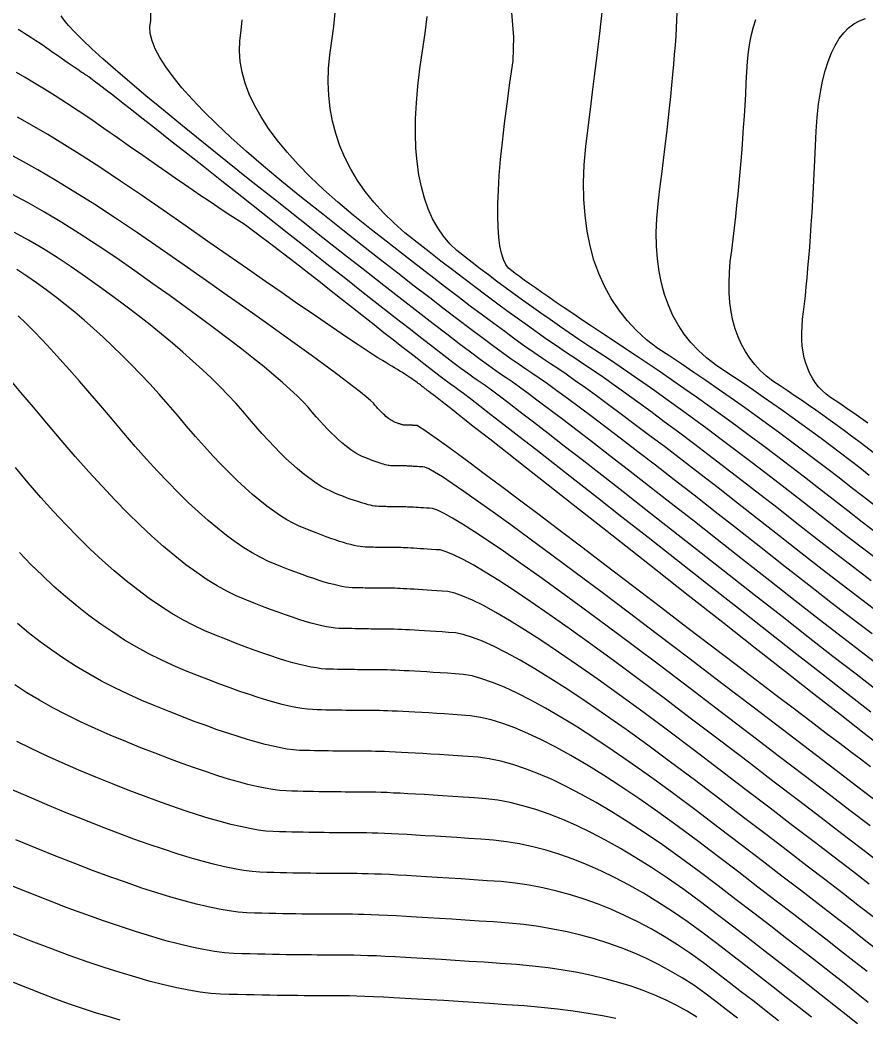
# Model space of a CAD drawing. Header units: inches. Extents: x 1412622.3 to 1412714.6, y 4931530.8 to 4931588.5.
# Drawn here: x 1412647.81 to 1412657.23, y 4931543.82 to 4931554.92 of the extents above; entities that cross this region are included whole.
import ezdxf

# ---------------------------------------------------------------- set-up
doc = ezdxf.new("R2010")
doc.units = ezdxf.units.IN
doc.header["$MEASUREMENT"] = 0

msp = doc.modelspace()

# ---------------------------------------------------------------- linework, layer by layer
for points in [[(1412657.333, 4931549.505), (1412657.198, 4931549.609), (1412657.063, 4931549.715), (1412656.928, 4931549.821), (1412656.792, 4931549.925), (1412656.657, 4931550.028), (1412656.522, 4931550.13), (1412656.387, 4931550.23), (1412656.253, 4931550.33), (1412656.118, 4931550.428), (1412655.983, 4931550.526), (1412655.849, 4931550.622), (1412655.714, 4931550.717), (1412655.58, 4931550.811), (1412655.445, 4931550.904), (1412655.311, 4931550.995), (1412655.177, 4931551.086), (1412655.043, 4931551.175), (1412654.909, 4931551.263), (1412654.785, 4931551.359), (1412654.671, 4931551.463), (1412654.567, 4931551.574), (1412654.474, 4931551.693), (1412654.39, 4931551.82), (1412654.316, 4931551.955), (1412654.253, 4931552.097), (1412654.199, 4931552.247), (1412654.156, 4931552.404), (1412654.123, 4931552.57), (1412654.099, 4931552.743), (1412654.086, 4931552.924), (1412654.083, 4931553.112), (1412654.09, 4931553.308), (1412654.107, 4931553.512), (1412654.134, 4931553.724), (1412654.16, 4931553.925), (1412654.184, 4931554.115), (1412654.206, 4931554.295), (1412654.227, 4931554.464), (1412654.246, 4931554.622), (1412654.264, 4931554.77), (1412654.28, 4931554.907), (1412654.294, 4931555.033)], [(1412657.43, 4931547.688), (1412657.205, 4931547.859), (1412656.966, 4931548.044), (1412656.711, 4931548.242), (1412656.44, 4931548.453), (1412656.155, 4931548.677), (1412655.854, 4931548.913), (1412655.569, 4931549.137), (1412655.299, 4931549.349), (1412655.045, 4931549.547), (1412654.807, 4931549.733), (1412654.584, 4931549.906), (1412654.377, 4931550.067), (1412654.186, 4931550.214), (1412654.011, 4931550.349), (1412653.851, 4931550.471), (1412653.707, 4931550.581), (1412653.578, 4931550.677), (1412653.465, 4931550.761), (1412653.368, 4931550.832), (1412653.287, 4931550.891), (1412653.221, 4931550.937), (1412653.171, 4931550.97), (1412653.106, 4931551.015), (1412653.026, 4931551.072), (1412652.932, 4931551.141), (1412652.823, 4931551.222), (1412652.699, 4931551.315), (1412652.561, 4931551.421), (1412652.408, 4931551.538), (1412652.24, 4931551.668), (1412652.058, 4931551.809), (1412651.86, 4931551.963), (1412651.648, 4931552.129), (1412651.422, 4931552.306), (1412651.18, 4931552.496), (1412650.924, 4931552.698), (1412650.653, 4931552.912), (1412650.368, 4931553.138), (1412650.1, 4931553.351), (1412649.851, 4931553.552), (1412649.619, 4931553.74), (1412649.406, 4931553.915), (1412649.211, 4931554.077), (1412649.033, 4931554.227), (1412648.874, 4931554.364), (1412648.733, 4931554.488), (1412648.61, 4931554.6), (1412648.505, 4931554.699), (1412648.418, 4931554.785), (1412648.349, 4931554.858), (1412648.299, 4931554.919), (1412648.266, 4931554.967)], [(1412657.294, 4931548.084), (1412657.072, 4931548.254), (1412656.837, 4931548.435), (1412656.589, 4931548.628), (1412656.329, 4931548.832), (1412656.055, 4931549.047), (1412655.795, 4931549.251), (1412655.547, 4931549.445), (1412655.313, 4931549.628), (1412655.091, 4931549.8), (1412654.883, 4931549.962), (1412654.687, 4931550.112), (1412654.504, 4931550.252), (1412654.334, 4931550.382), (1412654.178, 4931550.5), (1412654.034, 4931550.608), (1412653.903, 4931550.705), (1412653.785, 4931550.792), (1412653.68, 4931550.868), (1412653.587, 4931550.933), (1412653.508, 4931550.987), (1412653.442, 4931551.031), (1412653.365, 4931551.083), (1412653.278, 4931551.145), (1412653.18, 4931551.215), (1412653.071, 4931551.294), (1412652.952, 4931551.383), (1412652.822, 4931551.48), (1412652.682, 4931551.586), (1412652.531, 4931551.701), (1412652.37, 4931551.825), (1412652.198, 4931551.957), (1412652.015, 4931552.099), (1412651.822, 4931552.25), (1412651.618, 4931552.41), (1412651.404, 4931552.578), (1412651.179, 4931552.756), (1412650.943, 4931552.942), (1412650.723, 4931553.121), (1412650.519, 4931553.292), (1412650.329, 4931553.456), (1412650.155, 4931553.613), (1412649.996, 4931553.762), (1412649.853, 4931553.904), (1412649.725, 4931554.038), (1412649.612, 4931554.165), (1412649.515, 4931554.285), (1412649.433, 4931554.397), (1412649.367, 4931554.501), (1412649.315, 4931554.598), (1412649.279, 4931554.688), (1412649.259, 4931554.77), (1412649.254, 4931554.845), (1412649.264, 4931554.913), (1412649.267, 4931554.995)], [(1412657.383, 4931548.308), (1412657.179, 4931548.464), (1412656.963, 4931548.629), (1412656.738, 4931548.803), (1412656.503, 4931548.987), (1412656.257, 4931549.181), (1412656.021, 4931549.365), (1412655.796, 4931549.541), (1412655.581, 4931549.709), (1412655.376, 4931549.867), (1412655.181, 4931550.017), (1412654.997, 4931550.158), (1412654.822, 4931550.291), (1412654.658, 4931550.414), (1412654.504, 4931550.529), (1412654.361, 4931550.636), (1412654.227, 4931550.734), (1412654.104, 4931550.823), (1412653.991, 4931550.903), (1412653.888, 4931550.975), (1412653.796, 4931551.038), (1412653.713, 4931551.092), (1412653.624, 4931551.152), (1412653.529, 4931551.218), (1412653.427, 4931551.289), (1412653.319, 4931551.367), (1412653.205, 4931551.45), (1412653.084, 4931551.539), (1412652.956, 4931551.633), (1412652.822, 4931551.734), (1412652.682, 4931551.84), (1412652.535, 4931551.952), (1412652.382, 4931552.07), (1412652.222, 4931552.194), (1412652.056, 4931552.323), (1412651.884, 4931552.458), (1412651.705, 4931552.599), (1412651.519, 4931552.746), (1412651.347, 4931552.89), (1412651.187, 4931553.033), (1412651.039, 4931553.173), (1412650.904, 4931553.311), (1412650.782, 4931553.447), (1412650.673, 4931553.581), (1412650.576, 4931553.713), (1412650.492, 4931553.842), (1412650.42, 4931553.97), (1412650.361, 4931554.095), (1412650.315, 4931554.218), (1412650.281, 4931554.339), (1412650.26, 4931554.458), (1412650.252, 4931554.574), (1412650.256, 4931554.689), (1412650.273, 4931554.801), (1412650.284, 4931554.921)], [(1412657.285, 4931548.674), (1412657.09, 4931548.822), (1412656.887, 4931548.979), (1412656.676, 4931549.143), (1412656.458, 4931549.314), (1412656.248, 4931549.479), (1412656.044, 4931549.638), (1412655.849, 4931549.789), (1412655.66, 4931549.934), (1412655.48, 4931550.072), (1412655.306, 4931550.204), (1412655.141, 4931550.329), (1412654.982, 4931550.447), (1412654.831, 4931550.559), (1412654.688, 4931550.664), (1412654.552, 4931550.762), (1412654.424, 4931550.853), (1412654.303, 4931550.938), (1412654.189, 4931551.016), (1412654.083, 4931551.088), (1412653.984, 4931551.153), (1412653.883, 4931551.22), (1412653.78, 4931551.291), (1412653.675, 4931551.363), (1412653.567, 4931551.439), (1412653.457, 4931551.517), (1412653.345, 4931551.598), (1412653.23, 4931551.681), (1412653.113, 4931551.767), (1412652.994, 4931551.856), (1412652.872, 4931551.947), (1412652.749, 4931552.041), (1412652.623, 4931552.137), (1412652.494, 4931552.236), (1412652.363, 4931552.338), (1412652.23, 4931552.443), (1412652.095, 4931552.55), (1412651.97, 4931552.66), (1412651.854, 4931552.773), (1412651.749, 4931552.89), (1412651.653, 4931553.009), (1412651.568, 4931553.132), (1412651.492, 4931553.258), (1412651.426, 4931553.387), (1412651.371, 4931553.519), (1412651.325, 4931553.654), (1412651.289, 4931553.793), (1412651.263, 4931553.934), (1412651.247, 4931554.079), (1412651.241, 4931554.227), (1412651.245, 4931554.378), (1412651.258, 4931554.532), (1412651.282, 4931554.689), (1412651.301, 4931554.847), (1412651.316, 4931555.004)], [(1412657.391, 4931548.883), (1412657.216, 4931549.016), (1412657.036, 4931549.154), (1412656.85, 4931549.298), (1412656.66, 4931549.448), (1412656.474, 4931549.593), (1412656.293, 4931549.734), (1412656.117, 4931549.87), (1412655.945, 4931550.001), (1412655.778, 4931550.128), (1412655.616, 4931550.25), (1412655.459, 4931550.367), (1412655.306, 4931550.48), (1412655.158, 4931550.588), (1412655.015, 4931550.691), (1412654.877, 4931550.79), (1412654.743, 4931550.884), (1412654.614, 4931550.974), (1412654.49, 4931551.058), (1412654.37, 4931551.139), (1412654.256, 4931551.214), (1412654.143, 4931551.289), (1412654.032, 4931551.364), (1412653.922, 4931551.438), (1412653.815, 4931551.511), (1412653.71, 4931551.584), (1412653.606, 4931551.657), (1412653.504, 4931551.728), (1412653.404, 4931551.8), (1412653.306, 4931551.871), (1412653.21, 4931551.941), (1412653.115, 4931552.011), (1412653.023, 4931552.081), (1412652.932, 4931552.15), (1412652.843, 4931552.218), (1412652.756, 4931552.286), (1412652.671, 4931552.353), (1412652.593, 4931552.429), (1412652.522, 4931552.514), (1412652.459, 4931552.606), (1412652.403, 4931552.707), (1412652.354, 4931552.817), (1412652.312, 4931552.935), (1412652.277, 4931553.061), (1412652.25, 4931553.196), (1412652.23, 4931553.339), (1412652.217, 4931553.491), (1412652.211, 4931553.651), (1412652.213, 4931553.82), (1412652.222, 4931553.997), (1412652.238, 4931554.182), (1412652.261, 4931554.376), (1412652.291, 4931554.578), (1412652.318, 4931554.772), (1412652.342, 4931554.959)], [(1412657.342, 4931549.209), (1412657.185, 4931549.329), (1412657.024, 4931549.453), (1412656.861, 4931549.582), (1412656.7, 4931549.707), (1412656.541, 4931549.83), (1412656.385, 4931549.95), (1412656.23, 4931550.068), (1412656.077, 4931550.183), (1412655.926, 4931550.295), (1412655.777, 4931550.405), (1412655.63, 4931550.512), (1412655.485, 4931550.617), (1412655.342, 4931550.719), (1412655.201, 4931550.818), (1412655.062, 4931550.915), (1412654.925, 4931551.009), (1412654.791, 4931551.1), (1412654.658, 4931551.189), (1412654.527, 4931551.275), (1412654.402, 4931551.358), (1412654.283, 4931551.437), (1412654.17, 4931551.512), (1412654.063, 4931551.583), (1412653.962, 4931551.651), (1412653.867, 4931551.715), (1412653.778, 4931551.776), (1412653.695, 4931551.833), (1412653.618, 4931551.886), (1412653.547, 4931551.936), (1412653.482, 4931551.982), (1412653.423, 4931552.024), (1412653.37, 4931552.063), (1412653.323, 4931552.098), (1412653.282, 4931552.13), (1412653.247, 4931552.157), (1412653.216, 4931552.199), (1412653.19, 4931552.254), (1412653.169, 4931552.323), (1412653.152, 4931552.405), (1412653.139, 4931552.502), (1412653.131, 4931552.612), (1412653.128, 4931552.736), (1412653.129, 4931552.873), (1412653.135, 4931553.024), (1412653.145, 4931553.189), (1412653.159, 4931553.368), (1412653.179, 4931553.56), (1412653.202, 4931553.766), (1412653.231, 4931553.986), (1412653.263, 4931554.219), (1412653.301, 4931554.466), (1412653.308, 4931554.728), (1412653.285, 4931555.003)], [(1412657.264, 4931549.849), (1412657.157, 4931549.933), (1412657.049, 4931550.016), (1412656.942, 4931550.098), (1412656.834, 4931550.179), (1412656.727, 4931550.259), (1412656.619, 4931550.338), (1412656.512, 4931550.416), (1412656.405, 4931550.494), (1412656.298, 4931550.57), (1412656.191, 4931550.646), (1412656.084, 4931550.721), (1412655.977, 4931550.795), (1412655.87, 4931550.868), (1412655.763, 4931550.94), (1412655.657, 4931551.011), (1412655.55, 4931551.081), (1412655.451, 4931551.157), (1412655.361, 4931551.24), (1412655.278, 4931551.328), (1412655.203, 4931551.423), (1412655.137, 4931551.524), (1412655.078, 4931551.631), (1412655.028, 4931551.744), (1412654.985, 4931551.864), (1412654.951, 4931551.989), (1412654.924, 4931552.121), (1412654.906, 4931552.259), (1412654.895, 4931552.402), (1412654.893, 4931552.553), (1412654.898, 4931552.709), (1412654.912, 4931552.871), (1412654.933, 4931553.04), (1412654.954, 4931553.203), (1412654.973, 4931553.36), (1412654.991, 4931553.513), (1412655.009, 4931553.659), (1412655.024, 4931553.801), (1412655.039, 4931553.937), (1412655.053, 4931554.068), (1412655.066, 4931554.193), (1412655.077, 4931554.313), (1412655.087, 4931554.427), (1412655.097, 4931554.536), (1412655.105, 4931554.64), (1412655.112, 4931554.738), (1412655.118, 4931554.831), (1412655.122, 4931554.919), (1412655.126, 4931555.001)], [(1412657.306, 4931550.106), (1412657.226, 4931550.167), (1412657.146, 4931550.228), (1412657.066, 4931550.287), (1412656.986, 4931550.346), (1412656.907, 4931550.405), (1412656.827, 4931550.462), (1412656.747, 4931550.519), (1412656.668, 4931550.575), (1412656.588, 4931550.631), (1412656.509, 4931550.686), (1412656.429, 4931550.74), (1412656.35, 4931550.794), (1412656.27, 4931550.846), (1412656.191, 4931550.899), (1412656.118, 4931550.955), (1412656.05, 4931551.017), (1412655.989, 4931551.083), (1412655.933, 4931551.153), (1412655.884, 4931551.228), (1412655.84, 4931551.308), (1412655.803, 4931551.392), (1412655.771, 4931551.481), (1412655.745, 4931551.574), (1412655.726, 4931551.672), (1412655.712, 4931551.774), (1412655.704, 4931551.881), (1412655.702, 4931551.993), (1412655.706, 4931552.109), (1412655.716, 4931552.23), (1412655.733, 4931552.355), (1412655.748, 4931552.48), (1412655.763, 4931552.605), (1412655.777, 4931552.73), (1412655.79, 4931552.855), (1412655.803, 4931552.979), (1412655.815, 4931553.104), (1412655.826, 4931553.228), (1412655.837, 4931553.352), (1412655.847, 4931553.477), (1412655.857, 4931553.601), (1412655.865, 4931553.724), (1412655.873, 4931553.848), (1412655.881, 4931553.972), (1412655.888, 4931554.095), (1412655.894, 4931554.218), (1412655.899, 4931554.342), (1412655.908, 4931554.457), (1412655.92, 4931554.565), (1412655.935, 4931554.666), (1412655.953, 4931554.759), (1412655.974, 4931554.845), (1412655.999, 4931554.924)], [(1412657.249, 4931550.43), (1412657.196, 4931550.468), (1412657.144, 4931550.505), (1412657.092, 4931550.541), (1412657.04, 4931550.577), (1412656.988, 4931550.612), (1412656.936, 4931550.648), (1412656.884, 4931550.682), (1412656.832, 4931550.716), (1412656.784, 4931550.754), (1412656.74, 4931550.794), (1412656.7, 4931550.837), (1412656.663, 4931550.883), (1412656.631, 4931550.932), (1412656.602, 4931550.984), (1412656.578, 4931551.04), (1412656.557, 4931551.098), (1412656.54, 4931551.159), (1412656.527, 4931551.223), (1412656.518, 4931551.29), (1412656.513, 4931551.36), (1412656.512, 4931551.433), (1412656.515, 4931551.509), (1412656.521, 4931551.588), (1412656.532, 4931551.671), (1412656.542, 4931551.758), (1412656.552, 4931551.85), (1412656.562, 4931551.948), (1412656.572, 4931552.05), (1412656.581, 4931552.158), (1412656.59, 4931552.271), (1412656.6, 4931552.389), (1412656.608, 4931552.512), (1412656.617, 4931552.64), (1412656.626, 4931552.774), (1412656.634, 4931552.912), (1412656.642, 4931553.056), (1412656.65, 4931553.205), (1412656.657, 4931553.359), (1412656.665, 4931553.518), (1412656.672, 4931553.682), (1412656.684, 4931553.836), (1412656.699, 4931553.981), (1412656.719, 4931554.115), (1412656.744, 4931554.239), (1412656.772, 4931554.354), (1412656.805, 4931554.458), (1412656.842, 4931554.553), (1412656.884, 4931554.637), (1412656.929, 4931554.712), (1412656.979, 4931554.776), (1412657.033, 4931554.831), (1412657.092, 4931554.875), (1412657.154, 4931554.91), (1412657.221, 4931554.935)], [(1412657.355, 4931547.451), (1412657.116, 4931547.635), (1412656.859, 4931547.834), (1412656.584, 4931548.049), (1412656.292, 4931548.278), (1412655.981, 4931548.521), (1412655.652, 4931548.78), (1412655.342, 4931549.024), (1412655.05, 4931549.252), (1412654.777, 4931549.467), (1412654.522, 4931549.666), (1412654.286, 4931549.851), (1412654.068, 4931550.021), (1412653.868, 4931550.176), (1412653.687, 4931550.316), (1412653.524, 4931550.442), (1412653.379, 4931550.553), (1412653.253, 4931550.649), (1412653.146, 4931550.73), (1412653.057, 4931550.797), (1412652.986, 4931550.849), (1412652.933, 4931550.886), (1412652.9, 4931550.908), (1412652.852, 4931550.942), (1412652.791, 4931550.986), (1412652.716, 4931551.041), (1412652.628, 4931551.108), (1412652.526, 4931551.185), (1412652.411, 4931551.274), (1412652.282, 4931551.373), (1412652.14, 4931551.484), (1412651.984, 4931551.605), (1412651.814, 4931551.738), (1412651.631, 4931551.881), (1412651.435, 4931552.036), (1412651.224, 4931552.201), (1412651.001, 4931552.378), (1412650.763, 4931552.565), (1412650.512, 4931552.764), (1412650.277, 4931552.95), (1412650.056, 4931553.124), (1412649.851, 4931553.287), (1412649.661, 4931553.437), (1412649.486, 4931553.574), (1412649.327, 4931553.7), (1412649.182, 4931553.814), (1412649.053, 4931553.915), (1412648.939, 4931554.004), (1412648.841, 4931554.082), (1412648.757, 4931554.147), (1412648.689, 4931554.199), (1412648.636, 4931554.24), (1412648.598, 4931554.269), (1412648.576, 4931554.285), (1412648.569, 4931554.289), (1412648.559, 4931554.296), (1412648.546, 4931554.304), (1412648.53, 4931554.314), (1412648.512, 4931554.326), (1412648.491, 4931554.34), (1412648.467, 4931554.356), (1412648.441, 4931554.374), (1412648.412, 4931554.394), (1412648.38, 4931554.416), (1412648.345, 4931554.44), (1412648.308, 4931554.466), (1412648.268, 4931554.494), (1412648.225, 4931554.523), (1412648.18, 4931554.555), (1412648.132, 4931554.589), (1412648.081, 4931554.624), (1412648.032, 4931554.658), (1412647.986, 4931554.689), (1412647.942, 4931554.718), (1412647.9, 4931554.745), (1412647.861, 4931554.77), (1412647.824, 4931554.793), (1412647.789, 4931554.813)], [(1412657.281, 4931547.213), (1412657.027, 4931547.411), (1412656.753, 4931547.625), (1412656.458, 4931547.855), (1412656.143, 4931548.102), (1412655.807, 4931548.366), (1412655.451, 4931548.646), (1412655.116, 4931548.91), (1412654.802, 4931549.156), (1412654.509, 4931549.386), (1412654.238, 4931549.599), (1412653.987, 4931549.796), (1412653.758, 4931549.975), (1412653.55, 4931550.138), (1412653.363, 4931550.284), (1412653.197, 4931550.413), (1412653.052, 4931550.525), (1412652.929, 4931550.621), (1412652.826, 4931550.7), (1412652.745, 4931550.762), (1412652.685, 4931550.807), (1412652.646, 4931550.836), (1412652.628, 4931550.847), (1412652.603, 4931550.865), (1412652.571, 4931550.888), (1412652.532, 4931550.917), (1412652.486, 4931550.952), (1412652.433, 4931550.992), (1412652.373, 4931551.039), (1412652.305, 4931551.091), (1412652.23, 4931551.149), (1412652.149, 4931551.212), (1412652.06, 4931551.282), (1412651.964, 4931551.357), (1412651.861, 4931551.438), (1412651.751, 4931551.524), (1412651.634, 4931551.617), (1412651.509, 4931551.715), (1412651.378, 4931551.819), (1412651.253, 4931551.917), (1412651.136, 4931552.01), (1412651.025, 4931552.097), (1412650.921, 4931552.178), (1412650.823, 4931552.254), (1412650.733, 4931552.323), (1412650.65, 4931552.388), (1412650.573, 4931552.446), (1412650.503, 4931552.499), (1412650.44, 4931552.546), (1412650.384, 4931552.587), (1412650.335, 4931552.623), (1412650.292, 4931552.653), (1412650.257, 4931552.677), (1412650.228, 4931552.695), (1412650.206, 4931552.708), (1412650.176, 4931552.727), (1412650.137, 4931552.751), (1412650.091, 4931552.782), (1412650.036, 4931552.818), (1412649.973, 4931552.86), (1412649.902, 4931552.908), (1412649.823, 4931552.962), (1412649.736, 4931553.022), (1412649.64, 4931553.088), (1412649.536, 4931553.16), (1412649.425, 4931553.237), (1412649.304, 4931553.321), (1412649.176, 4931553.41), (1412649.04, 4931553.505), (1412648.895, 4931553.606), (1412648.742, 4931553.713), (1412648.596, 4931553.814), (1412648.457, 4931553.907), (1412648.325, 4931553.995), (1412648.2, 4931554.076), (1412648.082, 4931554.15), (1412647.971, 4931554.218), (1412647.867, 4931554.28), (1412647.77, 4931554.335)], [(1412657.453, 4931546.785), (1412657.207, 4931546.976), (1412656.938, 4931547.187), (1412656.646, 4931547.415), (1412656.332, 4931547.662), (1412655.994, 4931547.927), (1412655.633, 4931548.211), (1412655.249, 4931548.513), (1412654.889, 4931548.796), (1412654.553, 4931549.06), (1412654.241, 4931549.306), (1412653.953, 4931549.532), (1412653.689, 4931549.74), (1412653.448, 4931549.929), (1412653.232, 4931550.1), (1412653.039, 4931550.251), (1412652.87, 4931550.384), (1412652.725, 4931550.498), (1412652.604, 4931550.593), (1412652.507, 4931550.669), (1412652.434, 4931550.727), (1412652.384, 4931550.765), (1412652.359, 4931550.785), (1412652.357, 4931550.786), (1412652.355, 4931550.788), (1412652.352, 4931550.79), (1412652.348, 4931550.792), (1412652.344, 4931550.796), (1412652.339, 4931550.799), (1412652.334, 4931550.804), (1412652.328, 4931550.808), (1412652.321, 4931550.814), (1412652.314, 4931550.819), (1412652.305, 4931550.826), (1412652.297, 4931550.832), (1412652.287, 4931550.84), (1412652.277, 4931550.848), (1412652.267, 4931550.856), (1412652.255, 4931550.865), (1412652.243, 4931550.874), (1412652.23, 4931550.885), (1412652.215, 4931550.896), (1412652.198, 4931550.907), (1412652.18, 4931550.92), (1412652.161, 4931550.933), (1412652.139, 4931550.947), (1412652.117, 4931550.961), (1412652.093, 4931550.977), (1412652.067, 4931550.993), (1412652.039, 4931551.01), (1412652.011, 4931551.028), (1412651.98, 4931551.046), (1412651.948, 4931551.065), (1412651.915, 4931551.085), (1412651.88, 4931551.105), (1412651.843, 4931551.127), (1412651.793, 4931551.158), (1412651.729, 4931551.199), (1412651.652, 4931551.25), (1412651.561, 4931551.31), (1412651.456, 4931551.381), (1412651.337, 4931551.461), (1412651.205, 4931551.551), (1412651.06, 4931551.651), (1412650.9, 4931551.76), (1412650.727, 4931551.88), (1412650.541, 4931552.009), (1412650.341, 4931552.148), (1412650.127, 4931552.297), (1412649.899, 4931552.455), (1412649.658, 4931552.624), (1412649.403, 4931552.802), (1412649.16, 4931552.969), (1412648.929, 4931553.126), (1412648.709, 4931553.272), (1412648.5, 4931553.406), (1412648.304, 4931553.531), (1412648.119, 4931553.644), (1412647.945, 4931553.746), (1412647.783, 4931553.838)], [(1412657.277, 4931546.605), (1412657.181, 4931546.677), (1412657.067, 4931546.763), (1412656.935, 4931546.863), (1412656.785, 4931546.977), (1412656.617, 4931547.104), (1412656.431, 4931547.245), (1412656.228, 4931547.4), (1412656.006, 4931547.569), (1412655.766, 4931547.751), (1412655.509, 4931547.947), (1412655.233, 4931548.157), (1412654.94, 4931548.381), (1412654.628, 4931548.618), (1412654.336, 4931548.841), (1412654.062, 4931549.049), (1412653.807, 4931549.242), (1412653.572, 4931549.42), (1412653.355, 4931549.583), (1412653.157, 4931549.732), (1412652.978, 4931549.866), (1412652.819, 4931549.985), (1412652.678, 4931550.089), (1412652.556, 4931550.178), (1412652.453, 4931550.253), (1412652.369, 4931550.313), (1412652.304, 4931550.358), (1412652.258, 4931550.388), (1412652.231, 4931550.403), (1412652.223, 4931550.404), (1412652.215, 4931550.404), (1412652.208, 4931550.405), (1412652.201, 4931550.405), (1412652.194, 4931550.406), (1412652.188, 4931550.406), (1412652.182, 4931550.406), (1412652.177, 4931550.407), (1412652.171, 4931550.407), (1412652.167, 4931550.407), (1412652.162, 4931550.407), (1412652.158, 4931550.407), (1412652.154, 4931550.408), (1412652.151, 4931550.408), (1412652.148, 4931550.408), (1412652.145, 4931550.408), (1412652.143, 4931550.408), (1412652.141, 4931550.408), (1412652.138, 4931550.408), (1412652.136, 4931550.408), (1412652.133, 4931550.408), (1412652.13, 4931550.408), (1412652.127, 4931550.408), (1412652.124, 4931550.408), (1412652.121, 4931550.408), (1412652.118, 4931550.408), (1412652.115, 4931550.408), (1412652.111, 4931550.408), (1412652.108, 4931550.408), (1412652.104, 4931550.408), (1412652.1, 4931550.408), (1412652.096, 4931550.408), (1412652.092, 4931550.408), (1412652.088, 4931550.409), (1412652.083, 4931550.41), (1412652.077, 4931550.41), (1412652.072, 4931550.412), (1412652.065, 4931550.413), (1412652.059, 4931550.415), (1412652.052, 4931550.417), (1412652.044, 4931550.419), (1412652.037, 4931550.422), (1412652.028, 4931550.425), (1412652.02, 4931550.428), (1412652.01, 4931550.431), (1412652.001, 4931550.435), (1412651.991, 4931550.439), (1412651.98, 4931550.443), (1412651.97, 4931550.447), (1412651.958, 4931550.453), (1412651.947, 4931550.459), (1412651.935, 4931550.467), (1412651.922, 4931550.475), (1412651.91, 4931550.484), (1412651.896, 4931550.495), (1412651.883, 4931550.506), (1412651.869, 4931550.519), (1412651.855, 4931550.532), (1412651.84, 4931550.546), (1412651.825, 4931550.562), (1412651.809, 4931550.578), (1412651.794, 4931550.595), (1412651.777, 4931550.614), (1412651.761, 4931550.633), (1412651.744, 4931550.653), (1412651.711, 4931550.684), (1412651.663, 4931550.725), (1412651.6, 4931550.776), (1412651.521, 4931550.837), (1412651.427, 4931550.909), (1412651.317, 4931550.991), (1412651.192, 4931551.083), (1412651.052, 4931551.186), (1412650.896, 4931551.298), (1412650.724, 4931551.421), (1412650.537, 4931551.555), (1412650.335, 4931551.699), (1412650.117, 4931551.852), (1412649.884, 4931552.017), (1412649.635, 4931552.191), (1412649.371, 4931552.376), (1412649.117, 4931552.55), (1412648.874, 4931552.712), (1412648.641, 4931552.864), (1412648.419, 4931553.004), (1412648.207, 4931553.133), (1412648.006, 4931553.251), (1412647.815, 4931553.358), (1412647.635, 4931553.454)], [(1412657.371, 4931546.2), (1412657.136, 4931546.379), (1412656.879, 4931546.575), (1412656.599, 4931546.789), (1412656.297, 4931547.02), (1412655.972, 4931547.267), (1412655.624, 4931547.532), (1412655.254, 4931547.814), (1412654.906, 4931548.079), (1412654.579, 4931548.326), (1412654.274, 4931548.556), (1412653.991, 4931548.768), (1412653.73, 4931548.962), (1412653.49, 4931549.139), (1412653.273, 4931549.298), (1412653.077, 4931549.44), (1412652.903, 4931549.564), (1412652.751, 4931549.671), (1412652.62, 4931549.76), (1412652.511, 4931549.832), (1412652.425, 4931549.886), (1412652.359, 4931549.923), (1412652.316, 4931549.942), (1412652.294, 4931549.943), (1412652.274, 4931549.944), (1412652.254, 4931549.946), (1412652.236, 4931549.947), (1412652.218, 4931549.948), (1412652.201, 4931549.949), (1412652.186, 4931549.95), (1412652.171, 4931549.951), (1412652.157, 4931549.952), (1412652.144, 4931549.952), (1412652.132, 4931549.953), (1412652.122, 4931549.953), (1412652.112, 4931549.954), (1412652.103, 4931549.954), (1412652.095, 4931549.954), (1412652.088, 4931549.954), (1412652.082, 4931549.954), (1412652.076, 4931549.954), (1412652.069, 4931549.954), (1412652.062, 4931549.954), (1412652.055, 4931549.954), (1412652.048, 4931549.954), (1412652.04, 4931549.954), (1412652.032, 4931549.954), (1412652.023, 4931549.954), (1412652.015, 4931549.955), (1412652.006, 4931549.955), (1412651.996, 4931549.955), (1412651.987, 4931549.955), (1412651.977, 4931549.955), (1412651.967, 4931549.955), (1412651.956, 4931549.956), (1412651.945, 4931549.956), (1412651.934, 4931549.957), (1412651.92, 4931549.959), (1412651.906, 4931549.961), (1412651.891, 4931549.964), (1412651.875, 4931549.968), (1412651.857, 4931549.973), (1412651.838, 4931549.978), (1412651.818, 4931549.984), (1412651.797, 4931549.991), (1412651.775, 4931549.999), (1412651.752, 4931550.007), (1412651.728, 4931550.016), (1412651.702, 4931550.026), (1412651.676, 4931550.036), (1412651.648, 4931550.047), (1412651.619, 4931550.059), (1412651.589, 4931550.074), (1412651.558, 4931550.091), (1412651.526, 4931550.111), (1412651.493, 4931550.133), (1412651.459, 4931550.159), (1412651.424, 4931550.186), (1412651.388, 4931550.217), (1412651.351, 4931550.25), (1412651.313, 4931550.285), (1412651.273, 4931550.324), (1412651.233, 4931550.365), (1412651.192, 4931550.408), (1412651.15, 4931550.454), (1412651.106, 4931550.503), (1412651.062, 4931550.554), (1412651.017, 4931550.609), (1412650.961, 4931550.669), (1412650.895, 4931550.734), (1412650.818, 4931550.806), (1412650.731, 4931550.884), (1412650.634, 4931550.967), (1412650.526, 4931551.057), (1412650.408, 4931551.152), (1412650.279, 4931551.253), (1412650.14, 4931551.36), (1412649.991, 4931551.473), (1412649.831, 4931551.592), (1412649.661, 4931551.716), (1412649.48, 4931551.847), (1412649.289, 4931551.983), (1412649.087, 4931552.126), (1412648.876, 4931552.274), (1412648.669, 4931552.413), (1412648.468, 4931552.544), (1412648.273, 4931552.666), (1412648.083, 4931552.78), (1412647.899, 4931552.884), (1412647.72, 4931552.98)], [(1412657.272, 4931545.947), (1412657.048, 4931546.119), (1412656.803, 4931546.306), (1412656.537, 4931546.509), (1412656.251, 4931546.727), (1412655.945, 4931546.961), (1412655.618, 4931547.21), (1412655.27, 4931547.475), (1412654.942, 4931547.724), (1412654.634, 4931547.956), (1412654.345, 4931548.172), (1412654.075, 4931548.371), (1412653.826, 4931548.554), (1412653.595, 4931548.72), (1412653.384, 4931548.87), (1412653.193, 4931549.004), (1412653.021, 4931549.121), (1412652.869, 4931549.222), (1412652.736, 4931549.306), (1412652.623, 4931549.374), (1412652.53, 4931549.426), (1412652.456, 4931549.461), (1412652.401, 4931549.48), (1412652.366, 4931549.483), (1412652.333, 4931549.485), (1412652.301, 4931549.487), (1412652.27, 4931549.489), (1412652.242, 4931549.491), (1412652.215, 4931549.492), (1412652.189, 4931549.494), (1412652.165, 4931549.495), (1412652.143, 4931549.496), (1412652.122, 4931549.497), (1412652.103, 4931549.498), (1412652.085, 4931549.499), (1412652.069, 4931549.5), (1412652.055, 4931549.5), (1412652.042, 4931549.5), (1412652.03, 4931549.5), (1412652.021, 4931549.5), (1412652.01, 4931549.5), (1412652, 4931549.5), (1412651.989, 4931549.5), (1412651.977, 4931549.5), (1412651.965, 4931549.5), (1412651.952, 4931549.501), (1412651.939, 4931549.501), (1412651.925, 4931549.501), (1412651.911, 4931549.501), (1412651.897, 4931549.501), (1412651.882, 4931549.502), (1412651.866, 4931549.502), (1412651.85, 4931549.502), (1412651.833, 4931549.503), (1412651.816, 4931549.503), (1412651.799, 4931549.503), (1412651.779, 4931549.505), (1412651.758, 4931549.508), (1412651.735, 4931549.512), (1412651.71, 4931549.517), (1412651.684, 4931549.523), (1412651.655, 4931549.531), (1412651.625, 4931549.54), (1412651.592, 4931549.55), (1412651.558, 4931549.561), (1412651.522, 4931549.573), (1412651.485, 4931549.586), (1412651.445, 4931549.601), (1412651.404, 4931549.617), (1412651.36, 4931549.634), (1412651.315, 4931549.652), (1412651.268, 4931549.672), (1412651.22, 4931549.695), (1412651.169, 4931549.723), (1412651.117, 4931549.755), (1412651.064, 4931549.792), (1412651.008, 4931549.833), (1412650.951, 4931549.878), (1412650.893, 4931549.927), (1412650.832, 4931549.981), (1412650.77, 4931550.039), (1412650.707, 4931550.101), (1412650.641, 4931550.167), (1412650.574, 4931550.238), (1412650.506, 4931550.313), (1412650.435, 4931550.392), (1412650.363, 4931550.476), (1412650.289, 4931550.564), (1412650.21, 4931550.653), (1412650.126, 4931550.744), (1412650.036, 4931550.836), (1412649.941, 4931550.93), (1412649.84, 4931551.026), (1412649.734, 4931551.122), (1412649.623, 4931551.221), (1412649.507, 4931551.32), (1412649.385, 4931551.422), (1412649.257, 4931551.524), (1412649.124, 4931551.628), (1412648.986, 4931551.734), (1412648.843, 4931551.841), (1412648.694, 4931551.95), (1412648.54, 4931552.06), (1412648.38, 4931552.172), (1412648.221, 4931552.277), (1412648.063, 4931552.376), (1412647.905, 4931552.469), (1412647.747, 4931552.555)], [(1412657.369, 4931545.544), (1412657.174, 4931545.695), (1412656.959, 4931545.859), (1412656.727, 4931546.037), (1412656.475, 4931546.229), (1412656.206, 4931546.435), (1412655.918, 4931546.655), (1412655.611, 4931546.889), (1412655.286, 4931547.136), (1412654.979, 4931547.369), (1412654.689, 4931547.586), (1412654.415, 4931547.787), (1412654.16, 4931547.974), (1412653.921, 4931548.145), (1412653.7, 4931548.301), (1412653.496, 4931548.442), (1412653.309, 4931548.568), (1412653.14, 4931548.678), (1412652.988, 4931548.773), (1412652.853, 4931548.852), (1412652.735, 4931548.917), (1412652.635, 4931548.966), (1412652.552, 4931549), (1412652.486, 4931549.019), (1412652.438, 4931549.022), (1412652.391, 4931549.025), (1412652.347, 4931549.028), (1412652.305, 4931549.031), (1412652.265, 4931549.033), (1412652.228, 4931549.036), (1412652.193, 4931549.038), (1412652.159, 4931549.039), (1412652.128, 4931549.041), (1412652.1, 4931549.043), (1412652.073, 4931549.044), (1412652.049, 4931549.045), (1412652.026, 4931549.046), (1412652.006, 4931549.046), (1412651.988, 4931549.046), (1412651.973, 4931549.047), (1412651.959, 4931549.046), (1412651.945, 4931549.046), (1412651.93, 4931549.046), (1412651.915, 4931549.046), (1412651.899, 4931549.047), (1412651.882, 4931549.047), (1412651.864, 4931549.047), (1412651.846, 4931549.047), (1412651.827, 4931549.047), (1412651.808, 4931549.048), (1412651.788, 4931549.048), (1412651.767, 4931549.048), (1412651.745, 4931549.049), (1412651.723, 4931549.049), (1412651.7, 4931549.05), (1412651.676, 4931549.05), (1412651.652, 4931549.051), (1412651.625, 4931549.053), (1412651.596, 4931549.057), (1412651.564, 4931549.063), (1412651.53, 4931549.07), (1412651.493, 4931549.079), (1412651.453, 4931549.089), (1412651.411, 4931549.101), (1412651.366, 4931549.115), (1412651.319, 4931549.13), (1412651.27, 4931549.147), (1412651.217, 4931549.166), (1412651.162, 4931549.186), (1412651.105, 4931549.208), (1412651.045, 4931549.232), (1412650.983, 4931549.257), (1412650.918, 4931549.284), (1412650.85, 4931549.316), (1412650.781, 4931549.355), (1412650.709, 4931549.4), (1412650.634, 4931549.45), (1412650.558, 4931549.507), (1412650.479, 4931549.569), (1412650.398, 4931549.638), (1412650.314, 4931549.712), (1412650.228, 4931549.792), (1412650.14, 4931549.878), (1412650.05, 4931549.97), (1412649.957, 4931550.068), (1412649.862, 4931550.172), (1412649.764, 4931550.282), (1412649.664, 4931550.398), (1412649.562, 4931550.519), (1412649.46, 4931550.638), (1412649.357, 4931550.754), (1412649.254, 4931550.867), (1412649.151, 4931550.977), (1412649.047, 4931551.084), (1412648.943, 4931551.188), (1412648.839, 4931551.289), (1412648.734, 4931551.388), (1412648.629, 4931551.483), (1412648.524, 4931551.576), (1412648.418, 4931551.665), (1412648.312, 4931551.752), (1412648.206, 4931551.836), (1412648.099, 4931551.917), (1412647.992, 4931551.994), (1412647.885, 4931552.069), (1412647.773, 4931552.141)], [(1412657.263, 4931545.298), (1412657.075, 4931545.442), (1412656.871, 4931545.599), (1412656.65, 4931545.768), (1412656.414, 4931545.949), (1412656.16, 4931546.143), (1412655.891, 4931546.349), (1412655.605, 4931546.567), (1412655.303, 4931546.797), (1412655.016, 4931547.013), (1412654.743, 4931547.215), (1412654.486, 4931547.403), (1412654.244, 4931547.577), (1412654.017, 4931547.737), (1412653.805, 4931547.883), (1412653.608, 4931548.014), (1412653.425, 4931548.131), (1412653.258, 4931548.235), (1412653.106, 4931548.324), (1412652.969, 4931548.399), (1412652.847, 4931548.459), (1412652.74, 4931548.506), (1412652.648, 4931548.539), (1412652.571, 4931548.557), (1412652.509, 4931548.561), (1412652.45, 4931548.565), (1412652.394, 4931548.569), (1412652.34, 4931548.573), (1412652.289, 4931548.576), (1412652.241, 4931548.579), (1412652.196, 4931548.581), (1412652.154, 4931548.584), (1412652.114, 4931548.586), (1412652.077, 4931548.588), (1412652.043, 4931548.589), (1412652.012, 4931548.591), (1412651.984, 4931548.592), (1412651.958, 4931548.592), (1412651.935, 4931548.593), (1412651.915, 4931548.593), (1412651.898, 4931548.593), (1412651.88, 4931548.593), (1412651.861, 4931548.593), (1412651.841, 4931548.593), (1412651.821, 4931548.593), (1412651.799, 4931548.593), (1412651.777, 4931548.593), (1412651.754, 4931548.593), (1412651.729, 4931548.594), (1412651.704, 4931548.594), (1412651.679, 4931548.595), (1412651.652, 4931548.595), (1412651.624, 4931548.596), (1412651.596, 4931548.596), (1412651.567, 4931548.597), (1412651.537, 4931548.598), (1412651.506, 4931548.598), (1412651.471, 4931548.601), (1412651.434, 4931548.606), (1412651.393, 4931548.613), (1412651.349, 4931548.622), (1412651.302, 4931548.634), (1412651.251, 4931548.647), (1412651.197, 4931548.662), (1412651.14, 4931548.68), (1412651.08, 4931548.7), (1412651.017, 4931548.721), (1412650.95, 4931548.745), (1412650.88, 4931548.771), (1412650.806, 4931548.799), (1412650.73, 4931548.829), (1412650.65, 4931548.861), (1412650.567, 4931548.896), (1412650.481, 4931548.938), (1412650.392, 4931548.987), (1412650.3, 4931549.044), (1412650.205, 4931549.109), (1412650.107, 4931549.181), (1412650.006, 4931549.261), (1412649.903, 4931549.348), (1412649.796, 4931549.443), (1412649.686, 4931549.545), (1412649.573, 4931549.655), (1412649.458, 4931549.773), (1412649.339, 4931549.898), (1412649.218, 4931550.031), (1412649.093, 4931550.171), (1412648.966, 4931550.319), (1412648.835, 4931550.475), (1412648.709, 4931550.623), (1412648.588, 4931550.764), (1412648.472, 4931550.897), (1412648.361, 4931551.023), (1412648.254, 4931551.142), (1412648.152, 4931551.254), (1412648.054, 4931551.358), (1412647.962, 4931551.455), (1412647.874, 4931551.545), (1412647.79, 4931551.627)], [(1412657.321, 4931544.923), (1412657.156, 4931545.051), (1412656.976, 4931545.189), (1412656.782, 4931545.339), (1412656.574, 4931545.499), (1412656.352, 4931545.669), (1412656.115, 4931545.851), (1412655.864, 4931546.042), (1412655.599, 4931546.245), (1412655.319, 4931546.458), (1412655.052, 4931546.658), (1412654.798, 4931546.845), (1412654.557, 4931547.019), (1412654.328, 4931547.181), (1412654.112, 4931547.329), (1412653.909, 4931547.464), (1412653.719, 4931547.586), (1412653.542, 4931547.695), (1412653.377, 4931547.791), (1412653.225, 4931547.874), (1412653.086, 4931547.945), (1412652.959, 4931548.002), (1412652.845, 4931548.046), (1412652.744, 4931548.077), (1412652.656, 4931548.096), (1412652.581, 4931548.101), (1412652.509, 4931548.106), (1412652.44, 4931548.11), (1412652.375, 4931548.115), (1412652.313, 4931548.118), (1412652.254, 4931548.122), (1412652.199, 4931548.125), (1412652.148, 4931548.128), (1412652.1, 4931548.131), (1412652.055, 4931548.133), (1412652.014, 4931548.135), (1412651.976, 4931548.136), (1412651.941, 4931548.137), (1412651.91, 4931548.138), (1412651.882, 4931548.139), (1412651.858, 4931548.139), (1412651.837, 4931548.139), (1412651.815, 4931548.139), (1412651.792, 4931548.139), (1412651.768, 4931548.139), (1412651.743, 4931548.139), (1412651.716, 4931548.139), (1412651.689, 4931548.14), (1412651.661, 4931548.14), (1412651.632, 4931548.14), (1412651.601, 4931548.141), (1412651.57, 4931548.141), (1412651.537, 4931548.142), (1412651.504, 4931548.143), (1412651.469, 4931548.143), (1412651.433, 4931548.144), (1412651.397, 4931548.145), (1412651.359, 4931548.146), (1412651.317, 4931548.149), (1412651.272, 4931548.155), (1412651.222, 4931548.164), (1412651.168, 4931548.175), (1412651.111, 4931548.189), (1412651.049, 4931548.205), (1412650.984, 4931548.224), (1412650.914, 4931548.245), (1412650.841, 4931548.269), (1412650.764, 4931548.296), (1412650.682, 4931548.325), (1412650.597, 4931548.356), (1412650.508, 4931548.39), (1412650.415, 4931548.427), (1412650.317, 4931548.466), (1412650.216, 4931548.508), (1412650.112, 4931548.559), (1412650.003, 4931548.619), (1412649.891, 4931548.688), (1412649.776, 4931548.767), (1412649.657, 4931548.855), (1412649.534, 4931548.952), (1412649.407, 4931549.058), (1412649.277, 4931549.174), (1412649.144, 4931549.299), (1412649.007, 4931549.433), (1412648.866, 4931549.576), (1412648.722, 4931549.728), (1412648.574, 4931549.89), (1412648.422, 4931550.061), (1412648.267, 4931550.241), (1412648.108, 4931550.43), (1412647.959, 4931550.608), (1412647.82, 4931550.773), (1412647.69, 4931550.928)], [(1412657.355, 4931544.565), (1412657.208, 4931544.68), (1412657.049, 4931544.804), (1412656.878, 4931544.937), (1412656.694, 4931545.079), (1412656.498, 4931545.23), (1412656.29, 4931545.389), (1412656.07, 4931545.558), (1412655.837, 4931545.736), (1412655.592, 4931545.923), (1412655.335, 4931546.119), (1412655.089, 4931546.303), (1412654.853, 4931546.475), (1412654.627, 4931546.635), (1412654.412, 4931546.784), (1412654.208, 4931546.92), (1412654.014, 4931547.045), (1412653.831, 4931547.158), (1412653.658, 4931547.259), (1412653.495, 4931547.348), (1412653.343, 4931547.425), (1412653.202, 4931547.491), (1412653.071, 4931547.544), (1412652.95, 4931547.586), (1412652.841, 4931547.616), (1412652.741, 4931547.634), (1412652.652, 4931547.64), (1412652.567, 4931547.646), (1412652.486, 4931547.651), (1412652.41, 4931547.656), (1412652.337, 4931547.661), (1412652.268, 4931547.665), (1412652.203, 4931547.669), (1412652.142, 4931547.672), (1412652.085, 4931547.675), (1412652.033, 4931547.678), (1412651.984, 4931547.68), (1412651.939, 4931547.682), (1412651.898, 4931547.683), (1412651.862, 4931547.685), (1412651.829, 4931547.685), (1412651.8, 4931547.685), (1412651.776, 4931547.685), (1412651.75, 4931547.685), (1412651.722, 4931547.685), (1412651.694, 4931547.685), (1412651.664, 4931547.685), (1412651.634, 4931547.686), (1412651.601, 4931547.686), (1412651.568, 4931547.686), (1412651.534, 4931547.687), (1412651.498, 4931547.687), (1412651.461, 4931547.688), (1412651.422, 4931547.689), (1412651.383, 4931547.689), (1412651.342, 4931547.69), (1412651.3, 4931547.691), (1412651.257, 4931547.692), (1412651.212, 4931547.693), (1412651.163, 4931547.697), (1412651.109, 4931547.705), (1412651.051, 4931547.715), (1412650.988, 4931547.728), (1412650.92, 4931547.744), (1412650.847, 4931547.763), (1412650.77, 4931547.785), (1412650.688, 4931547.81), (1412650.602, 4931547.839), (1412650.511, 4931547.87), (1412650.415, 4931547.904), (1412650.314, 4931547.941), (1412650.209, 4931547.981), (1412650.099, 4931548.025), (1412649.985, 4931548.071), (1412649.866, 4931548.12), (1412649.745, 4931548.177), (1412649.623, 4931548.241), (1412649.499, 4931548.313), (1412649.374, 4931548.393), (1412649.248, 4931548.48), (1412649.119, 4931548.574), (1412648.99, 4931548.676), (1412648.859, 4931548.786), (1412648.726, 4931548.903), (1412648.592, 4931549.028), (1412648.457, 4931549.161), (1412648.32, 4931549.301), (1412648.182, 4931549.448), (1412648.042, 4931549.603), (1412647.901, 4931549.766), (1412647.758, 4931549.936)], [(1412657.239, 4931544.325), (1412657.096, 4931544.437), (1412656.942, 4931544.557), (1412656.779, 4931544.684), (1412656.605, 4931544.819), (1412656.422, 4931544.96), (1412656.228, 4931545.11), (1412656.024, 4931545.266), (1412655.81, 4931545.43), (1412655.586, 4931545.601), (1412655.352, 4931545.78), (1412655.125, 4931545.948), (1412654.908, 4931546.105), (1412654.698, 4931546.251), (1412654.497, 4931546.387), (1412654.304, 4931546.512), (1412654.119, 4931546.626), (1412653.942, 4931546.73), (1412653.774, 4931546.823), (1412653.614, 4931546.905), (1412653.462, 4931546.976), (1412653.318, 4931547.037), (1412653.183, 4931547.087), (1412653.056, 4931547.126), (1412652.937, 4931547.155), (1412652.826, 4931547.173), (1412652.724, 4931547.18), (1412652.626, 4931547.186), (1412652.533, 4931547.193), (1412652.444, 4931547.198), (1412652.36, 4931547.204), (1412652.281, 4931547.208), (1412652.206, 4931547.213), (1412652.136, 4931547.217), (1412652.071, 4931547.22), (1412652.01, 4931547.223), (1412651.954, 4931547.226), (1412651.903, 4931547.228), (1412651.856, 4931547.229), (1412651.813, 4931547.231), (1412651.776, 4931547.231), (1412651.743, 4931547.232), (1412651.714, 4931547.231), (1412651.684, 4931547.231), (1412651.653, 4931547.231), (1412651.62, 4931547.231), (1412651.586, 4931547.232), (1412651.551, 4931547.232), (1412651.514, 4931547.232), (1412651.475, 4931547.233), (1412651.436, 4931547.233), (1412651.394, 4931547.234), (1412651.352, 4931547.235), (1412651.308, 4931547.235), (1412651.262, 4931547.236), (1412651.215, 4931547.237), (1412651.167, 4931547.238), (1412651.117, 4931547.24), (1412651.066, 4931547.241), (1412651.009, 4931547.246), (1412650.947, 4931547.254), (1412650.88, 4931547.265), (1412650.807, 4931547.28), (1412650.729, 4931547.299), (1412650.646, 4931547.321), (1412650.557, 4931547.347), (1412650.462, 4931547.376), (1412650.363, 4931547.408), (1412650.258, 4931547.444), (1412650.147, 4931547.483), (1412650.032, 4931547.526), (1412649.911, 4931547.572), (1412649.784, 4931547.622), (1412649.652, 4931547.675), (1412649.515, 4931547.732), (1412649.379, 4931547.795), (1412649.243, 4931547.863), (1412649.108, 4931547.937), (1412648.974, 4931548.016), (1412648.841, 4931548.102), (1412648.708, 4931548.193), (1412648.576, 4931548.289), (1412648.446, 4931548.392), (1412648.316, 4931548.5), (1412648.186, 4931548.614), (1412648.058, 4931548.734), (1412647.93, 4931548.859), (1412647.803, 4931548.991)], [(1412657.253, 4931543.981), (1412657.122, 4931544.085), (1412656.983, 4931544.195), (1412656.835, 4931544.31), (1412656.68, 4931544.432), (1412656.517, 4931544.559), (1412656.346, 4931544.691), (1412656.166, 4931544.83), (1412655.979, 4931544.974), (1412655.783, 4931545.124), (1412655.58, 4931545.279), (1412655.368, 4931545.441), (1412655.162, 4931545.592), (1412654.962, 4931545.735), (1412654.769, 4931545.867), (1412654.581, 4931545.99), (1412654.399, 4931546.104), (1412654.223, 4931546.208), (1412654.054, 4931546.302), (1412653.89, 4931546.386), (1412653.732, 4931546.462), (1412653.58, 4931546.527), (1412653.435, 4931546.583), (1412653.295, 4931546.629), (1412653.161, 4931546.666), (1412653.033, 4931546.693), (1412652.911, 4931546.711), (1412652.795, 4931546.719), (1412652.685, 4931546.727), (1412652.579, 4931546.734), (1412652.479, 4931546.74), (1412652.384, 4931546.746), (1412652.294, 4931546.752), (1412652.21, 4931546.757), (1412652.131, 4931546.761), (1412652.057, 4931546.765), (1412651.988, 4931546.768), (1412651.924, 4931546.771), (1412651.866, 4931546.774), (1412651.813, 4931546.775), (1412651.765, 4931546.777), (1412651.722, 4931546.778), (1412651.685, 4931546.778), (1412651.653, 4931546.778), (1412651.619, 4931546.778), (1412651.584, 4931546.778), (1412651.547, 4931546.778), (1412651.508, 4931546.778), (1412651.468, 4931546.778), (1412651.426, 4931546.779), (1412651.383, 4931546.779), (1412651.338, 4931546.78), (1412651.291, 4931546.78), (1412651.243, 4931546.781), (1412651.193, 4931546.782), (1412651.141, 4931546.783), (1412651.088, 4931546.784), (1412651.033, 4931546.786), (1412650.977, 4931546.787), (1412650.919, 4931546.788), (1412650.855, 4931546.794), (1412650.785, 4931546.803), (1412650.709, 4931546.816), (1412650.626, 4931546.833), (1412650.538, 4931546.854), (1412650.444, 4931546.879), (1412650.343, 4931546.908), (1412650.236, 4931546.941), (1412650.124, 4931546.978), (1412650.005, 4931547.018), (1412649.88, 4931547.063), (1412649.749, 4931547.111), (1412649.612, 4931547.164), (1412649.469, 4931547.22), (1412649.32, 4931547.28), (1412649.164, 4931547.344), (1412649.012, 4931547.412), (1412648.863, 4931547.484), (1412648.717, 4931547.56), (1412648.574, 4931547.64), (1412648.434, 4931547.723), (1412648.297, 4931547.811), (1412648.163, 4931547.902), (1412648.032, 4931547.998), (1412647.905, 4931548.097), (1412647.78, 4931548.2)], [(1412657.134, 4931543.742), (1412657.005, 4931543.845), (1412656.87, 4931543.952), (1412656.729, 4931544.063), (1412656.582, 4931544.179), (1412656.428, 4931544.298), (1412656.269, 4931544.422), (1412656.104, 4931544.55), (1412655.933, 4931544.682), (1412655.756, 4931544.818), (1412655.573, 4931544.957), (1412655.384, 4931545.102), (1412655.199, 4931545.237), (1412655.017, 4931545.364), (1412654.839, 4931545.483), (1412654.665, 4931545.593), (1412654.495, 4931545.695), (1412654.328, 4931545.789), (1412654.165, 4931545.874), (1412654.006, 4931545.95), (1412653.851, 4931546.018), (1412653.699, 4931546.078), (1412653.551, 4931546.129), (1412653.407, 4931546.172), (1412653.266, 4931546.206), (1412653.129, 4931546.232), (1412652.996, 4931546.25), (1412652.867, 4931546.259), (1412652.743, 4931546.267), (1412652.626, 4931546.275), (1412652.514, 4931546.282), (1412652.408, 4931546.289), (1412652.308, 4931546.295), (1412652.213, 4931546.3), (1412652.125, 4931546.305), (1412652.042, 4931546.31), (1412651.966, 4931546.313), (1412651.895, 4931546.317), (1412651.83, 4931546.319), (1412651.77, 4931546.321), (1412651.717, 4931546.323), (1412651.669, 4931546.324), (1412651.628, 4931546.324), (1412651.592, 4931546.324), (1412651.554, 4931546.324), (1412651.514, 4931546.324), (1412651.473, 4931546.324), (1412651.43, 4931546.324), (1412651.385, 4931546.325), (1412651.339, 4931546.325), (1412651.29, 4931546.326), (1412651.24, 4931546.326), (1412651.188, 4931546.327), (1412651.134, 4931546.328), (1412651.078, 4931546.329), (1412651.021, 4931546.33), (1412650.961, 4931546.331), (1412650.9, 4931546.333), (1412650.837, 4931546.334), (1412650.773, 4931546.336), (1412650.701, 4931546.342), (1412650.623, 4931546.352), (1412650.538, 4931546.367), (1412650.446, 4931546.386), (1412650.347, 4931546.409), (1412650.242, 4931546.437), (1412650.13, 4931546.469), (1412650.01, 4931546.506), (1412649.885, 4931546.547), (1412649.752, 4931546.592), (1412649.613, 4931546.642), (1412649.466, 4931546.696), (1412649.313, 4931546.755), (1412649.154, 4931546.817), (1412648.987, 4931546.885), (1412648.814, 4931546.956), (1412648.646, 4931547.03), (1412648.483, 4931547.106), (1412648.326, 4931547.184), (1412648.174, 4931547.263), (1412648.027, 4931547.345), (1412647.886, 4931547.429), (1412647.75, 4931547.516)], [(1412656.622, 4931543.817), (1412656.483, 4931543.926), (1412656.34, 4931544.038), (1412656.193, 4931544.153), (1412656.042, 4931544.27), (1412655.888, 4931544.389), (1412655.729, 4931544.511), (1412655.567, 4931544.636), (1412655.4, 4931544.762), (1412655.235, 4931544.882), (1412655.072, 4931544.994), (1412654.91, 4931545.099), (1412654.75, 4931545.197), (1412654.59, 4931545.287), (1412654.433, 4931545.37), (1412654.277, 4931545.446), (1412654.122, 4931545.514), (1412653.969, 4931545.575), (1412653.817, 4931545.629), (1412653.667, 4931545.675), (1412653.519, 4931545.714), (1412653.371, 4931545.746), (1412653.225, 4931545.771), (1412653.081, 4931545.788), (1412652.938, 4931545.798), (1412652.802, 4931545.807), (1412652.672, 4931545.816), (1412652.549, 4931545.824), (1412652.432, 4931545.831), (1412652.321, 4931545.838), (1412652.217, 4931545.844), (1412652.119, 4931545.85), (1412652.028, 4931545.854), (1412651.943, 4931545.859), (1412651.865, 4931545.862), (1412651.793, 4931545.865), (1412651.728, 4931545.867), (1412651.669, 4931545.869), (1412651.616, 4931545.87), (1412651.57, 4931545.87), (1412651.53, 4931545.87), (1412651.489, 4931545.87), (1412651.445, 4931545.87), (1412651.4, 4931545.87), (1412651.352, 4931545.87), (1412651.302, 4931545.871), (1412651.251, 4931545.871), (1412651.197, 4931545.872), (1412651.142, 4931545.873), (1412651.084, 4931545.874), (1412651.025, 4931545.875), (1412650.963, 4931545.876), (1412650.9, 4931545.877), (1412650.834, 4931545.878), (1412650.767, 4931545.88), (1412650.697, 4931545.881), (1412650.626, 4931545.883), (1412650.547, 4931545.89), (1412650.461, 4931545.901), (1412650.367, 4931545.917), (1412650.265, 4931545.939), (1412650.156, 4931545.964), (1412650.04, 4931545.995), (1412649.916, 4931546.031), (1412649.784, 4931546.071), (1412649.646, 4931546.116), (1412649.499, 4931546.167), (1412649.345, 4931546.221), (1412649.184, 4931546.281), (1412649.015, 4931546.346), (1412648.838, 4931546.415), (1412648.654, 4931546.489), (1412648.463, 4931546.568), (1412648.279, 4931546.648), (1412648.103, 4931546.727), (1412647.934, 4931546.807), (1412647.773, 4931546.887)], [(1412656.252, 4931543.778), (1412656.117, 4931543.884), (1412655.981, 4931543.99), (1412655.842, 4931544.097), (1412655.702, 4931544.205), (1412655.56, 4931544.314), (1412655.417, 4931544.423), (1412655.272, 4931544.527), (1412655.127, 4931544.624), (1412654.981, 4931544.715), (1412654.834, 4931544.8), (1412654.686, 4931544.879), (1412654.538, 4931544.951), (1412654.388, 4931545.018), (1412654.238, 4931545.078), (1412654.088, 4931545.132), (1412653.936, 4931545.18), (1412653.784, 4931545.221), (1412653.63, 4931545.257), (1412653.476, 4931545.286), (1412653.322, 4931545.31), (1412653.166, 4931545.327), (1412653.01, 4931545.337), (1412652.861, 4931545.348), (1412652.719, 4931545.357), (1412652.583, 4931545.366), (1412652.455, 4931545.374), (1412652.334, 4931545.381), (1412652.22, 4931545.388), (1412652.113, 4931545.394), (1412652.014, 4931545.399), (1412651.921, 4931545.404), (1412651.835, 4931545.408), (1412651.756, 4931545.411), (1412651.685, 4931545.413), (1412651.62, 4931545.415), (1412651.563, 4931545.416), (1412651.512, 4931545.417), (1412651.469, 4931545.416), (1412651.424, 4931545.416), (1412651.376, 4931545.416), (1412651.326, 4931545.416), (1412651.274, 4931545.417), (1412651.22, 4931545.417), (1412651.163, 4931545.418), (1412651.105, 4931545.418), (1412651.044, 4931545.419), (1412650.981, 4931545.42), (1412650.916, 4931545.421), (1412650.848, 4931545.422), (1412650.779, 4931545.424), (1412650.707, 4931545.425), (1412650.634, 4931545.427), (1412650.558, 4931545.429), (1412650.479, 4931545.431), (1412650.393, 4931545.438), (1412650.298, 4931545.45), (1412650.196, 4931545.468), (1412650.085, 4931545.491), (1412649.965, 4931545.52), (1412649.838, 4931545.553), (1412649.702, 4931545.592), (1412649.558, 4931545.636), (1412649.406, 4931545.686), (1412649.246, 4931545.741), (1412649.078, 4931545.801), (1412648.901, 4931545.866), (1412648.716, 4931545.937), (1412648.523, 4931546.013), (1412648.322, 4931546.094), (1412648.112, 4931546.181), (1412647.913, 4931546.265), (1412647.723, 4931546.349)], [(1412655.797, 4931543.805), (1412655.675, 4931543.899), (1412655.554, 4931543.992), (1412655.433, 4931544.084), (1412655.309, 4931544.172), (1412655.182, 4931544.254), (1412655.051, 4931544.331), (1412654.918, 4931544.403), (1412654.782, 4931544.47), (1412654.642, 4931544.532), (1412654.5, 4931544.59), (1412654.354, 4931544.642), (1412654.206, 4931544.689), (1412654.054, 4931544.731), (1412653.9, 4931544.768), (1412653.742, 4931544.799), (1412653.582, 4931544.826), (1412653.418, 4931544.848), (1412653.251, 4931544.865), (1412653.081, 4931544.877), (1412652.919, 4931544.888), (1412652.765, 4931544.898), (1412652.618, 4931544.908), (1412652.479, 4931544.916), (1412652.348, 4931544.924), (1412652.224, 4931544.932), (1412652.108, 4931544.938), (1412651.999, 4931544.944), (1412651.899, 4931544.949), (1412651.805, 4931544.953), (1412651.72, 4931544.957), (1412651.642, 4931544.959), (1412651.572, 4931544.961), (1412651.51, 4931544.963), (1412651.455, 4931544.963), (1412651.408, 4931544.963), (1412651.358, 4931544.963), (1412651.306, 4931544.963), (1412651.252, 4931544.963), (1412651.196, 4931544.963), (1412651.137, 4931544.963), (1412651.076, 4931544.964), (1412651.012, 4931544.965), (1412650.946, 4931544.966), (1412650.878, 4931544.967), (1412650.807, 4931544.968), (1412650.734, 4931544.969), (1412650.658, 4931544.971), (1412650.58, 4931544.972), (1412650.5, 4931544.974), (1412650.418, 4931544.976), (1412650.333, 4931544.978), (1412650.239, 4931544.986), (1412650.136, 4931545), (1412650.025, 4931545.019), (1412649.904, 4931545.044), (1412649.774, 4931545.075), (1412649.636, 4931545.111), (1412649.489, 4931545.154), (1412649.332, 4931545.202), (1412649.167, 4931545.255), (1412648.993, 4931545.315), (1412648.81, 4931545.38), (1412648.618, 4931545.451), (1412648.418, 4931545.528), (1412648.208, 4931545.61), (1412647.989, 4931545.699), (1412647.762, 4931545.793)], [(1412655.345, 4931543.816), (1412655.236, 4931543.884), (1412655.122, 4931543.947), (1412655.002, 4931544.006), (1412654.877, 4931544.062), (1412654.747, 4931544.114), (1412654.611, 4931544.161), (1412654.471, 4931544.205), (1412654.324, 4931544.245), (1412654.173, 4931544.281), (1412654.016, 4931544.314), (1412653.854, 4931544.342), (1412653.687, 4931544.366), (1412653.514, 4931544.387), (1412653.336, 4931544.404), (1412653.153, 4931544.416), (1412652.978, 4931544.428), (1412652.811, 4931544.439), (1412652.653, 4931544.45), (1412652.503, 4931544.459), (1412652.361, 4931544.468), (1412652.227, 4931544.475), (1412652.102, 4931544.482), (1412651.985, 4931544.489), (1412651.876, 4931544.494), (1412651.776, 4931544.499), (1412651.683, 4931544.502), (1412651.6, 4931544.505), (1412651.524, 4931544.507), (1412651.456, 4931544.509), (1412651.397, 4931544.509), (1412651.347, 4931544.509), (1412651.293, 4931544.509), (1412651.237, 4931544.509), (1412651.179, 4931544.509), (1412651.118, 4931544.509), (1412651.054, 4931544.51), (1412650.988, 4931544.51), (1412650.919, 4931544.511), (1412650.848, 4931544.512), (1412650.774, 4931544.513), (1412650.698, 4931544.515), (1412650.619, 4931544.516), (1412650.537, 4931544.518), (1412650.453, 4931544.519), (1412650.367, 4931544.521), (1412650.278, 4931544.523), (1412650.186, 4931544.526), (1412650.085, 4931544.534), (1412649.974, 4931544.549), (1412649.853, 4931544.57), (1412649.723, 4931544.597), (1412649.584, 4931544.63), (1412649.434, 4931544.669), (1412649.275, 4931544.715), (1412649.107, 4931544.767), (1412648.928, 4931544.825), (1412648.74, 4931544.889), (1412648.543, 4931544.96), (1412648.336, 4931545.036), (1412648.119, 4931545.119), (1412647.893, 4931545.208), (1412647.657, 4931545.303)], [(1412654.443, 4931543.802), (1412654.292, 4931543.832), (1412654.133, 4931543.86), (1412653.966, 4931543.884), (1412653.792, 4931543.906), (1412653.61, 4931543.926), (1412653.421, 4931543.942), (1412653.225, 4931543.956), (1412653.037, 4931543.968), (1412652.858, 4931543.98), (1412652.688, 4931543.991), (1412652.527, 4931544.002), (1412652.374, 4931544.011), (1412652.231, 4931544.019), (1412652.096, 4931544.027), (1412651.971, 4931544.033), (1412651.854, 4931544.039), (1412651.746, 4931544.044), (1412651.647, 4931544.048), (1412651.557, 4931544.051), (1412651.476, 4931544.054), (1412651.403, 4931544.055), (1412651.34, 4931544.056), (1412651.285, 4931544.055), (1412651.228, 4931544.055), (1412651.168, 4931544.055), (1412651.105, 4931544.055), (1412651.04, 4931544.056), (1412650.971, 4931544.056), (1412650.9, 4931544.057), (1412650.826, 4931544.058), (1412650.75, 4931544.059), (1412650.671, 4931544.06), (1412650.589, 4931544.061), (1412650.504, 4931544.063), (1412650.417, 4931544.065), (1412650.326, 4931544.066), (1412650.234, 4931544.068), (1412650.138, 4931544.071), (1412650.04, 4931544.073), (1412649.932, 4931544.082), (1412649.816, 4931544.096), (1412649.69, 4931544.117), (1412649.555, 4931544.144), (1412649.411, 4931544.177), (1412649.259, 4931544.216), (1412649.097, 4931544.262), (1412648.926, 4931544.313), (1412648.746, 4931544.371), (1412648.557, 4931544.435), (1412648.358, 4931544.505), (1412648.151, 4931544.581), (1412647.935, 4931544.663), (1412647.709, 4931544.751)], [(1412648.926, 4931543.785), (1412648.79, 4931543.824), (1412648.65, 4931543.866), (1412648.506, 4931543.913), (1412648.359, 4931543.963), (1412648.209, 4931544.018), (1412648.055, 4931544.076), (1412647.897, 4931544.139), (1412647.736, 4931544.205)]]:
    msp.add_lwpolyline(points)

doc.saveas('drawing.dxf')
